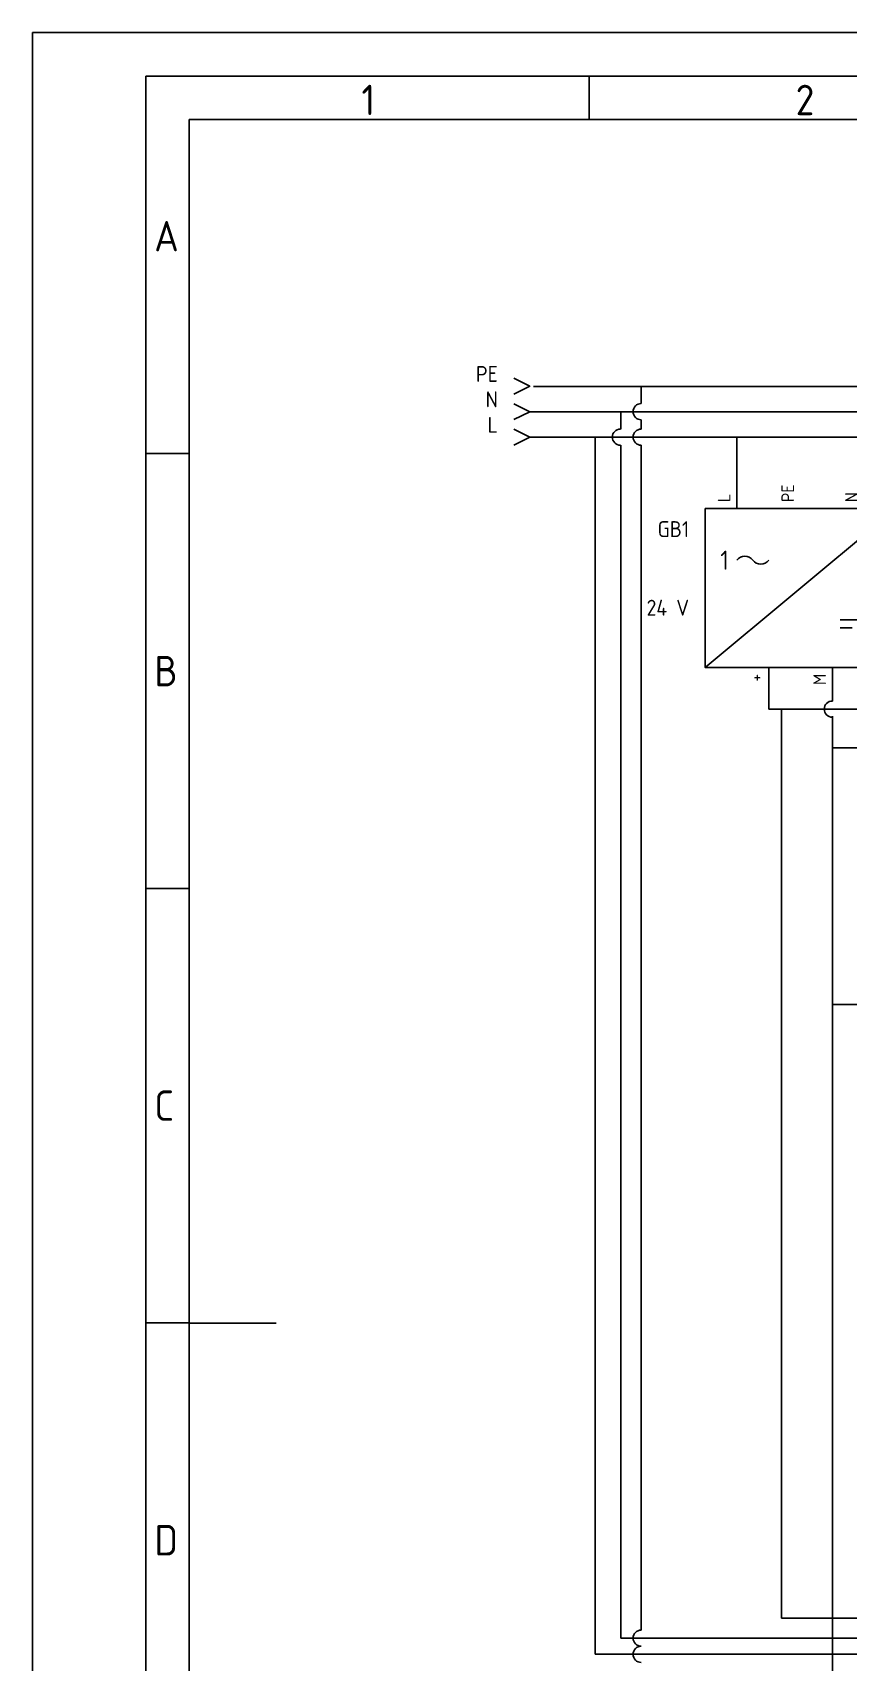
# Model space of a CAD drawing. Header units: millimetres. Extents: x 1181 to 1755, y 284 to 690.
# Drawn here: x 1181.4 to 1309.6, y 433.6 to 689.8 of the extents above; entities that cross this region are included whole.
import ezdxf
from ezdxf.enums import TextEntityAlignment as Align

# ---------------------------------------------------------------- set-up
doc = ezdxf.new("R2010")
doc.units = ezdxf.units.MM
for name, color, linetype in [('035', 5, 'Continuous'), ('07', 7, 'Continuous'), ('DESC', 1, 'Continuous'), ('RED_2.5mm^2', 1, 'Continuous'), ('SYMS', 7, 'Continuous'), ('TAGS', 51, 'Continuous'), ('TERMS', 4, 'Continuous')]:
    doc.layers.add(name, color=color, linetype=linetype)
doc.styles.add('ISO Proportional', font='isocp.shx')
doc.styles.add('WD_IEC', font='isocp2.shx', dxfattribs={"width": 0.9, "height": 4})

# ---------------------------------------------------------------- blocks, each defined once
blk = doc.blocks.new('HA1X3Y')
blk.add_lwpolyline([(-2.5, 1.25), (0, 0), (-2.5, -1.25)])
at = {"style": 'WD_IEC'}
blk.add_attdef('DESC1', text='', height=2.5, dxfattribs=at).set_placement((-5, 0.675), align=Align.RIGHT)
at = {"style": 'WD_IEC', "flags": 1}
blk.add_attdef('X1TERM01', (0, 0), '', height=0.32, dxfattribs=at)
at = {"style": 'WD_IEC'}
blk.add_attdef('DESC2', text='', height=2.5, dxfattribs=at).set_placement((-5, -0.675), align=Align.TOP_RIGHT)
blk = doc.blocks.new('VPW1_1PH')
for p, q in [((-5, -25), (25, 0)), ((16.25, -17.5), (21.25, -17.5)), ((16.25, -18.75), (18.125, -18.75)), ((21.25, -18.75), (19.375, -18.75))]:
    blk.add_line(p, q)
blk.add_lwpolyline([(-5, 0), (-5, -25), (25, -25), (25, 0)], close=True)
for centre, start, end in [((1.25, -9.0625), 36.869898, 143.130102), ((3.75, -7.1875), 216.869898, 323.130102)]:
    blk.add_arc(centre, 1.5625, start, end)
at = {"style": 'WD_IEC'}
blk.add_text('1', height=3, dxfattribs=at).set_placement((-1.25, -8.125), align=Align.MIDDLE_RIGHT)
for tag, p in [('TERM01', (-1, 1)), ('TERM02', (9, 1)), ('TERM03', (19, 1))]:
    blk.add_attdef(tag, p, '', height=2, rotation=90, dxfattribs=at)
for tag, p in [('INST', (-7.5, 2.5)), ('LOC', (-7.5, -1)), ('TAG1', (-7.5, -4.5)), ('RATING1', (-7.5, -9)), ('XREF', (-7.5, -13)), ('DESC1', (-7.5, -16.85)), ('DESC2', (-7.5, -20.35)), ('DESC3', (-7.5, -23.85))]:
    blk.add_attdef(tag, text='', height=2.5, dxfattribs=at).set_placement(p, align=Align.RIGHT)
at = {"style": 'WD_IEC', "flags": 1}
for tag, p, height in [('X2TERM01', (0, 0), 0.32), ('X2TERM02', (10, 0), 0.32), ('X2TERM03', (20, 0), 0.32), ('MFG', (27.75, -1), 1.5), ('CAT', (27.75, -3.5), 1.5), ('ASSYCODE', (26, -21.5), 1), ('FAMILY', (26, -23), 1), ('X8TERM04', (5, -25), 0.32), ('X8TERM05', (15, -25), 0.32), ('CATDESC', (26, -24.5), 1)]:
    blk.add_attdef(tag, p, '', height=height, dxfattribs=at)
at = {"style": 'WD_IEC'}
for tag, p in [('TERM04', (4, -26)), ('TERM05', (14, -26))]:
    blk.add_attdef(tag, text='', height=2, rotation=90, dxfattribs=at).set_placement(p, align=Align.RIGHT)
blk = doc.blocks.new('IEC_border_a3')
at = {"layer": '035'}
for p, q in [((64, 292), (64, 287)), ((17.97, 248.58), (12.98, 248.58)), ((17.98, 198.54), (13, 198.54)), ((17.98, 148.54), (13, 148.54))]:
    blk.add_line(p, q, dxfattribs=at)
for points in [[(0, 297), (420, 297), (420, 0), (0, 0)], [(18, 287), (410, 287), (410, 10), (18, 10)]]:
    blk.add_lwpolyline(points, close=True, dxfattribs=at)
at = {"layer": '07'}
blk.add_line((18, 148.5), (28, 148.5), dxfattribs=at)
blk.add_lwpolyline([(13, 292), (415, 292), (415, 5), (13, 5)], close=True, dxfattribs=at)
at = {"layer": '035', "style": 'ISO Proportional'}
for s, p in [('1', (37.81, 287.5)), ('2', (87.73, 287.5)), ('A', (13.98, 271.83)), ('B', (14, 221.79)), ('C', (14, 171.79)), ('D', (14, 121.79))]:
    blk.add_text(s, height=3.5, dxfattribs=at).set_placement(p)

msp = doc.modelspace()

# ---------------------------------------------------------------- linework, layer by layer
at = {"layer": 'RED_2.5mm^2', "color": 140}
for p, q in [((1259.52, 630.22), (1654.25, 630.22)), ((1273.81, 627.49), (1273.81, 630.22)), ((1273.81, 437.45), (1273.81, 624.95)), ((1323.6, 437.45), (1273.81, 437.45))]:
    msp.add_line(p, q, dxfattribs=at)
at = {"layer": 'RED_2.5mm^2', "color": 42}
for p, q in [((1259.52, 626.22), (1654.25, 626.22)), ((1269.79, 434.91), (1269.79, 626.22)), ((1435.36, 434.91), (1269.79, 434.91))]:
    msp.add_line(p, q, dxfattribs=at)
at = {"layer": 'RED_2.5mm^2'}
for p, q in [((1292.05, 615.01), (1292.05, 626.22)), ((1297.05, 590.01), (1297.05, 583.47)), ((1297.05, 583.47), (1299.07, 583.47)), ((1299.07, 583.47), (1319.52, 583.47)), ((1299.07, 583.47), (1299.07, 578.47)), ((1307.05, 388.31), (1307.05, 582.38)), ((1299.07, 440.58), (1299.07, 578.47)), ((1323.02, 537.04), (1307.05, 537.04)), ((1367.14, 440.58), (1299.07, 440.58))]:
    msp.add_line(p, q, dxfattribs=at)
at = {"layer": 'RED_2.5mm^2', "color": 1}
for p, q in [((1307.05, 590.01), (1307.05, 584.74)), ((1307.05, 577.38), (1323.52, 577.38))]:
    msp.add_line(p, q, dxfattribs=at)
at = {"layer": 'RED_2.5mm^2', "color": 140}
msp.add_arc((1273.76, 626.22), 1.27, 90, 270, dxfattribs=at)
at = {"layer": 'RED_2.5mm^2', "color": 1}
msp.add_arc((1307.05, 583.47), 1.27, 90, 270, dxfattribs=at)
at = {"layer": 'TAGS', "color": 60, "true_color": 0xc0f600}
for p, q in [((1260.1, 634.2), (1654.25, 634.2)), ((1277.02, 631.49), (1277.02, 634.22)), ((1277.02, 627.49), (1277.02, 628.95)), ((1277.02, 438.72), (1277.02, 624.95))]:
    msp.add_line(p, q, dxfattribs=at)
for centre in [(1277.02, 630.22), (1277.02, 626.22), (1277.02, 437.45), (1277.02, 434.91)]:
    msp.add_arc(centre, 1.27, 90, 270, dxfattribs=at)

# ---------------------------------------------------------------- block references
at = {"xscale": 1.366054111090824, "yscale": 1.366054111090824, "zscale": 1.366054111090824}
msp.add_blockref('IEC_border_a3', (1181.44, 284.08), dxfattribs=at)
at = {"layer": 'SYMS'}
ref = msp.add_blockref('HA1X3Y', (1259.52, 634.22), dxfattribs=at)
ref.add_attrib('DESC1', 'PE', dxfattribs={"layer": 'DESC', "height": 2.5, "style": 'WD_IEC'}).set_placement((1254.52, 634.9), align=Align.RIGHT)
ref = msp.add_blockref('HA1X3Y', (1259.52, 630.22), dxfattribs=at)
ref.add_attrib('DESC1', 'N', dxfattribs={"layer": 'DESC', "height": 2.5, "style": 'WD_IEC'}).set_placement((1254.52, 630.9), align=Align.RIGHT)
ref = msp.add_blockref('HA1X3Y', (1259.52, 626.22), dxfattribs=at)
ref.add_attrib('DESC1', 'L', dxfattribs={"layer": 'DESC', "height": 2.5, "style": 'WD_IEC'}).set_placement((1254.52, 626.9), align=Align.RIGHT)
ref = msp.add_blockref('VPW1_1PH', (1292.05, 615.01), dxfattribs=at)
ref.add_attrib('TERM05', 'M', dxfattribs={"layer": 'TERMS', "height": 2, "rotation": 90, "style": 'WD_IEC'}).set_placement((1306.05, 589.01), align=Align.RIGHT)
ref.add_attrib('TERM04', '+', dxfattribs={"layer": 'TERMS', "height": 2, "rotation": 90, "style": 'WD_IEC'}).set_placement((1296.05, 589.01), align=Align.RIGHT)
ref.add_attrib('TERM03', 'N', (1311.05, 616.01), dxfattribs={"layer": 'TERMS', "height": 2, "rotation": 90, "style": 'WD_IEC'})
ref.add_attrib('TERM02', 'PE', (1301.05, 616.01), dxfattribs={"layer": 'TERMS', "height": 2, "rotation": 90, "style": 'WD_IEC'})
ref.add_attrib('TERM01', 'L', (1291.05, 616.01), dxfattribs={"layer": 'TERMS', "height": 2, "rotation": 90, "style": 'WD_IEC'})
ref.add_attrib('DESC1', '24 V', dxfattribs={"layer": 'DESC', "height": 2.5, "style": 'WD_IEC'}).set_placement((1284.55, 598.16), align=Align.RIGHT)
ref.add_attrib('TAG1', 'GB1', dxfattribs={"layer": 'TAGS', "height": 2.5, "style": 'WD_IEC'}).set_placement((1284.55, 610.51), align=Align.RIGHT)

doc.saveas('drawing.dxf')
